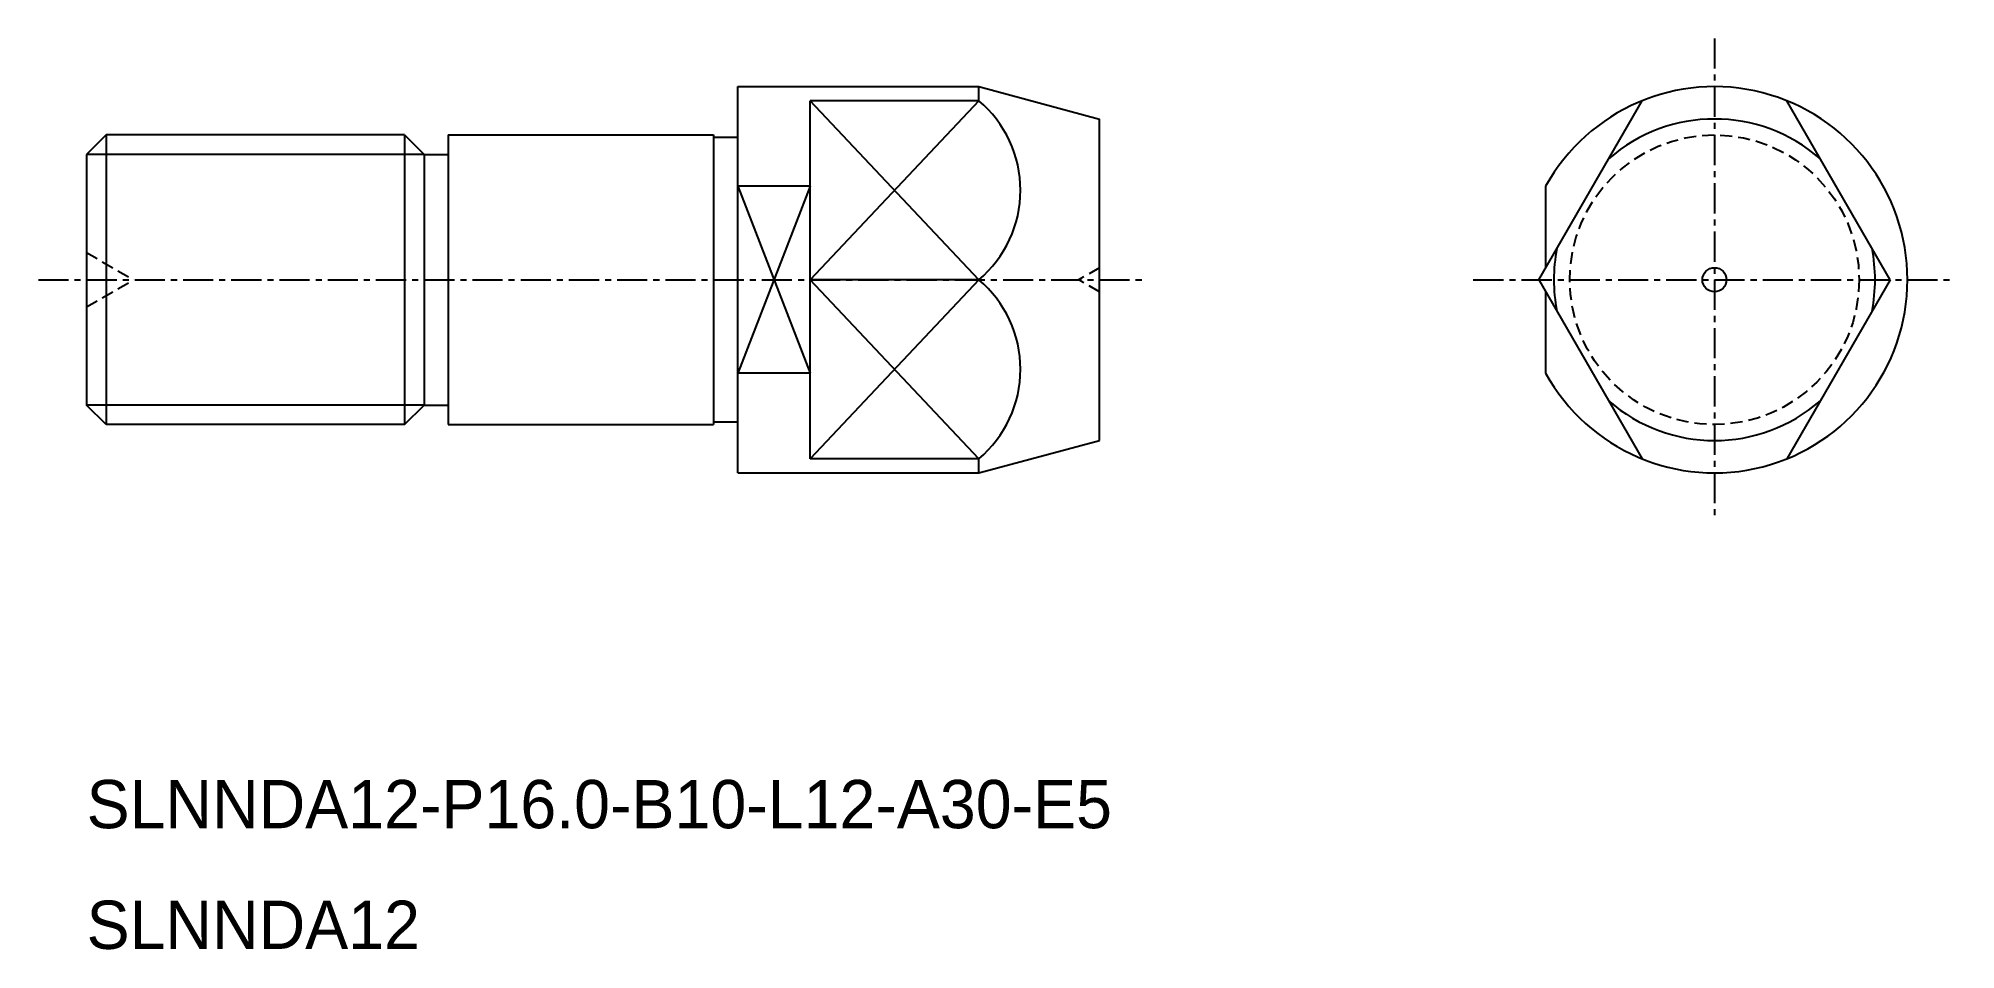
# Model space of a CAD drawing. Extents: x -1913.4 to -1833.9, y -777.4 to -739.7.
import ezdxf

# ---------------------------------------------------------------- set-up
doc = ezdxf.new("R2010")
doc.units = 0
doc.linetypes.add('CENTER', pattern=[2, 1.25, -0.25, 0.25, -0.25])
doc.linetypes.add('DASHED', pattern=[0.75, 0.5, -0.25])
doc.layers.get('0').update_dxf_attribs({"linetype": 'CONTINUOUS'})
doc.layers.add('CENTER', color=1, linetype='CENTER')

msp = doc.modelspace()

# ---------------------------------------------------------------- linework, layer by layer
at = {"color": 7, "linetype": 'CONTINUOUS'}
for p, q in [((-1884.418, -741.66), (-1874.418, -741.66)), ((-1884.418, -757.66), (-1884.418, -741.66)), ((-1874.418, -741.66), (-1869.418, -743)), ((-1874.418, -742.244), (-1874.418, -741.66)), ((-1881.418, -757.076), (-1881.418, -742.244)), ((-1869.418, -756.32), (-1869.418, -743)), ((-1910.606, -743.66), (-1911.418, -744.472)), ((-1898.23, -743.66), (-1910.606, -743.66)), ((-1910.601, -743.66), (-1910.601, -755.66)), ((-1898.234, -743.66), (-1898.234, -755.66)), ((-1898.23, -743.66), (-1897.418, -744.472)), ((-1896.418, -743.66), (-1885.418, -743.66)), ((-1896.418, -743.66), (-1896.418, -755.66)), ((-1885.418, -743.66), (-1885.418, -755.66)), ((-1884.418, -743.76), (-1885.418, -743.76)), ((-1911.418, -744.472), (-1911.418, -754.848)), ((-1897.418, -744.472), (-1897.418, -754.848)), ((-1897.417, -744.472), (-1896.418, -744.472)), ((-1881.418, -745.787), (-1884.418, -745.787)), ((-1881.418, -753.533), (-1884.418, -753.533)), ((-1910.606, -755.66), (-1911.418, -754.848)), ((-1898.23, -755.66), (-1897.418, -754.848)), ((-1897.418, -754.848), (-1896.418, -754.848)), ((-1898.23, -755.66), (-1910.606, -755.66)), ((-1896.418, -755.66), (-1885.418, -755.66)), ((-1884.418, -755.56), (-1885.418, -755.56)), ((-1874.418, -757.66), (-1869.418, -756.32)), ((-1874.418, -757.66), (-1874.418, -757.076)), ((-1884.418, -757.66), (-1874.418, -757.66))]:
    msp.add_line(p, q, dxfattribs=at)
for p, q in [((-1874.418, -742.244), (-1881.418, -742.244)), ((-1874.418, -749.66), (-1881.418, -749.66)), ((-1874.418, -757.076), (-1881.418, -757.076))]:
    msp.add_line(p, q)
at = {"color": 3, "linetype": 'CONTINUOUS'}
for p, q in [((-1874.418, -742.244), (-1881.418, -749.66)), ((-1874.418, -749.66), (-1881.418, -742.244)), ((-1897.417, -744.472), (-1911.418, -744.472)), ((-1881.418, -745.787), (-1884.418, -753.533)), ((-1884.418, -745.787), (-1881.418, -753.533)), ((-1874.418, -749.66), (-1881.418, -757.076)), ((-1874.418, -757.076), (-1881.418, -749.66)), ((-1897.418, -754.848), (-1911.418, -754.848))]:
    msp.add_line(p, q, dxfattribs=at)
at = {"color": 3, "linetype": 'DASHED'}
for p, q in [((-1911.418, -748.535), (-1909.469, -749.66)), ((-1911.418, -750.785), (-1909.469, -749.66)), ((-1869.418, -749.16), (-1870.284, -749.66)), ((-1869.418, -750.16), (-1870.284, -749.66))]:
    msp.add_line(p, q, dxfattribs=at)
msp.add_circle((-1843.918, -749.66), 6, dxfattribs=at)
for centre in [(-1877.547, -745.952), (-1877.547, -753.368)]:
    msp.add_arc(centre, 4.852, 310.16326, 49.83674)
at = {"layer": 'CENTER', "color": 1, "linetype": 'CENTER'}
for p, q in [((-1843.918, -739.66), (-1843.918, -759.66)), ((-1913.418, -749.66), (-1867.418, -749.66)), ((-1853.918, -749.66), (-1833.918, -749.66))]:
    msp.add_line(p, q, dxfattribs=at)
at = {"layer": 'CENTER', "color": 7, "linetype": 'CONTINUOUS'}
for p, q in [((-1851.199, -749.66), (-1846.918, -742.244)), ((-1836.636, -749.66), (-1840.918, -742.244)), ((-1850.918, -745.787), (-1850.918, -749.172)), ((-1851.199, -749.66), (-1846.918, -757.076)), ((-1836.636, -749.66), (-1840.918, -757.076)), ((-1850.918, -750.148), (-1850.918, -753.533))]:
    msp.add_line(p, q, dxfattribs=at)
msp.add_circle((-1843.918, -749.66), 0.5, dxfattribs=at)
for radius, start, end in [(8, 208.95502, 151.04498), (6.66, 48.76658, 131.23342), (6.66, 168.76658, 191.23342), (6.66, 348.76658, 11.23342), (6.66, 228.76658, 311.23342)]:
    msp.add_arc((-1843.918, -749.66), radius, start, end, dxfattribs=at)

# ---------------------------------------------------------------- texts
at = {"color": 7, "linetype": 'CONTINUOUS'}
for s, p in [('SLNNDA12-P16.0-B10-L12-A30-E5', (-1911.418, -772.381)), ('SLNNDA12', (-1911.418, -777.381))]:
    msp.add_text(s, height=2, dxfattribs=at).set_placement(p)

doc.saveas('drawing.dxf')
